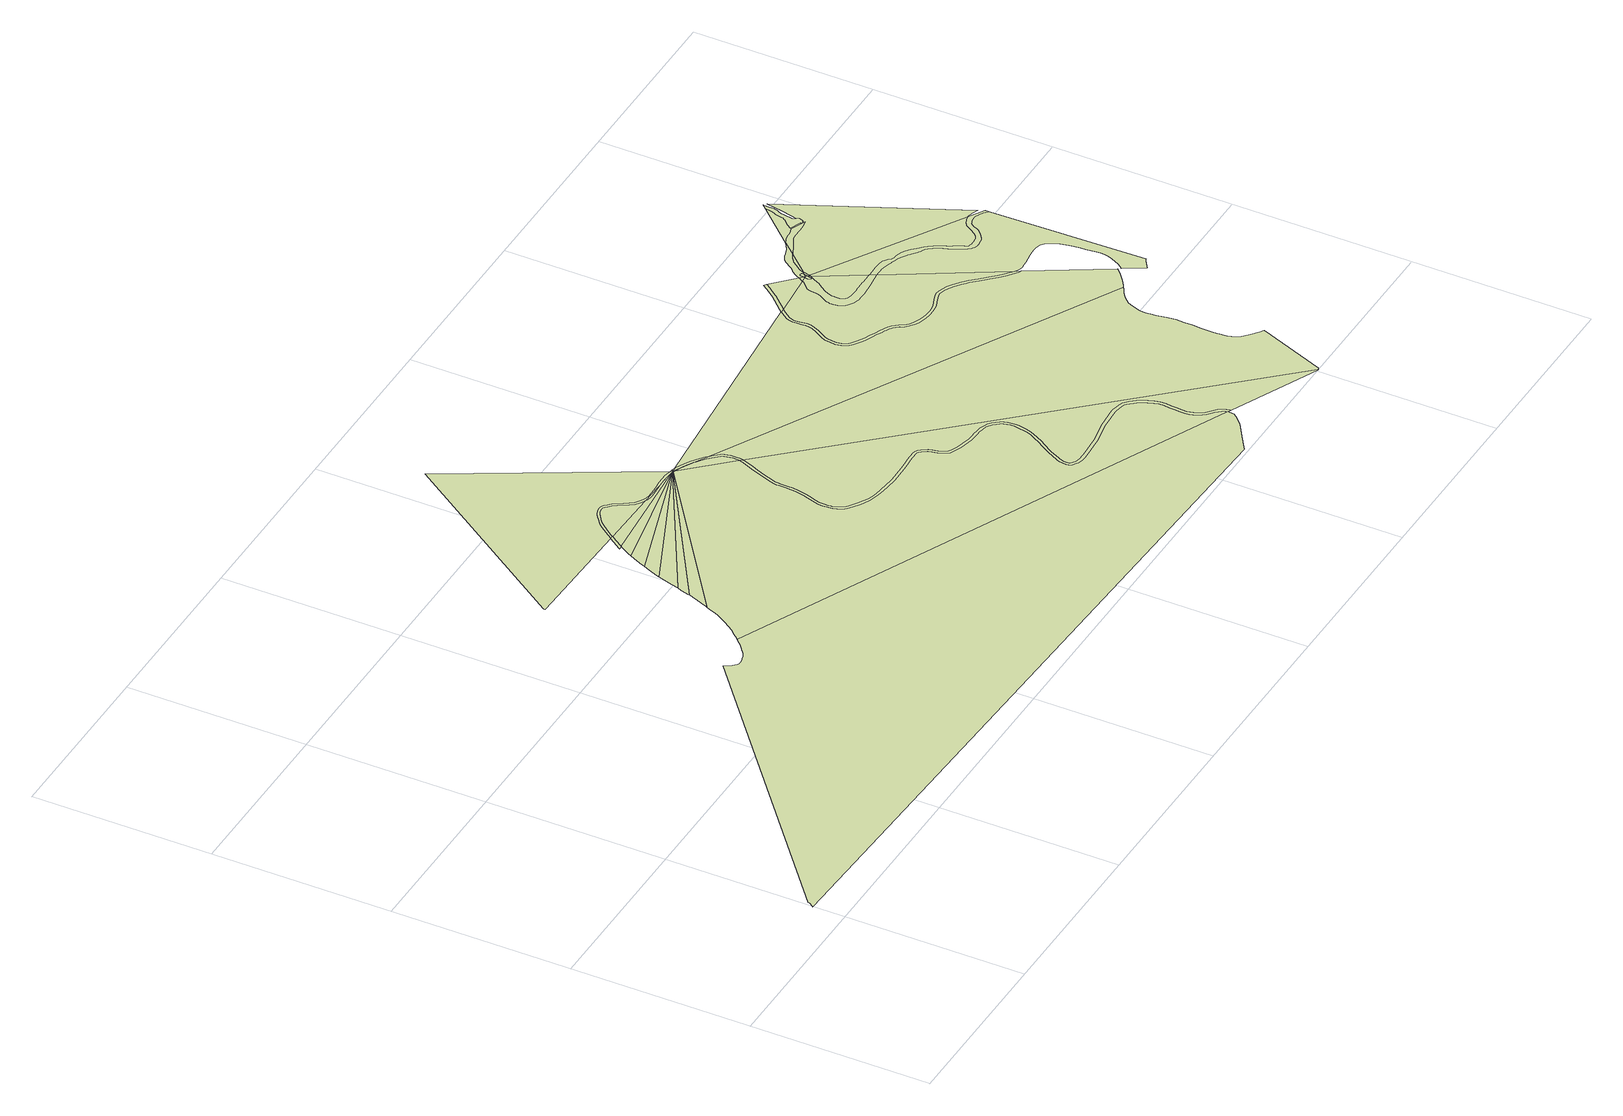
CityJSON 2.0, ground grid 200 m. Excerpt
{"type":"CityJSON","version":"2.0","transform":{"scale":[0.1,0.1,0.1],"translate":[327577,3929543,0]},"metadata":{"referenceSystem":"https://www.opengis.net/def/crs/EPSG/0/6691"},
"CityObjects":{
"landuse1":{"type":"LandUse","attributes":{"class":"203","LandUseDetailAttribute.orgLandUse":"10400","LandUseDetailAttribute.prefecture":"14","LandUseDetailAttribute.city":"14150","LandUseDetailAttribute.note":"都道府県","LandUseDetailAttribute.surveyYear":2015},"geometry":[{"type":"MultiSurface","lod":"1","boundaries":[[[0,1,2,3,4,5,6,7,8,9,10,11,12,13,14,15,16,17,18,19,20,21,22,23,24,25,26,27,28,29,30]]]}]},
"landuse2":{"type":"LandUse","attributes":{"class":"215","LandUseDetailAttribute.orgLandUse":"30308","LandUseDetailAttribute.prefecture":"14","LandUseDetailAttribute.city":"14150","LandUseDetailAttribute.note":"都道府県","LandUseDetailAttribute.surveyYear":2015},"geometry":[{"type":"MultiSurface","lod":"1","boundaries":[[[31,32,33,34,35,36,37,38]]]}]},
"landuse3":{"type":"LandUse","attributes":{"class":"203","LandUseDetailAttribute.orgLandUse":"10400","LandUseDetailAttribute.prefecture":"14","LandUseDetailAttribute.city":"14150","LandUseDetailAttribute.note":"都道府県","LandUseDetailAttribute.surveyYear":2015},"geometry":[{"type":"MultiSurface","lod":"1","boundaries":[[[39,40,41,42,43,44,45]]]}]},
"landuse4":{"type":"LandUse","attributes":{"class":"203","LandUseDetailAttribute.orgLandUse":"10400","LandUseDetailAttribute.prefecture":"14","LandUseDetailAttribute.city":"14150","LandUseDetailAttribute.note":"都道府県","LandUseDetailAttribute.surveyYear":2015},"geometry":[{"type":"MultiSurface","lod":"1","boundaries":[[[46,47,48,49,40,39]]]}]},
"landuse5":{"type":"LandUse","attributes":{"class":"203","LandUseDetailAttribute.orgLandUse":"10400","LandUseDetailAttribute.prefecture":"14","LandUseDetailAttribute.city":"14150","LandUseDetailAttribute.note":"都道府県","LandUseDetailAttribute.surveyYear":2015},"geometry":[{"type":"MultiSurface","lod":"1","boundaries":[[[50,51,52,53,47,46]]]}]},
"landuse6":{"type":"LandUse","attributes":{"class":"203","LandUseDetailAttribute.orgLandUse":"10400","LandUseDetailAttribute.prefecture":"14","LandUseDetailAttribute.city":"14150","LandUseDetailAttribute.note":"都道府県","LandUseDetailAttribute.surveyYear":2015},"geometry":[{"type":"MultiSurface","lod":"1","boundaries":[[[54,55,56,31,57,58,59,60,61,62,63,64,65,66,67,68,69,70,71,72,73,74,75,76,77,78,79,80,81,82,83,84,85,86]]]}]},
"landuse7":{"type":"LandUse","attributes":{"class":"203","LandUseDetailAttribute.orgLandUse":"10400","LandUseDetailAttribute.prefecture":"14","LandUseDetailAttribute.city":"14150","LandUseDetailAttribute.note":"都道府県","LandUseDetailAttribute.surveyYear":2015},"geometry":[{"type":"MultiSurface","lod":"1","boundaries":[[[87,88,89,90,51,50]]]}]},
"landuse8":{"type":"LandUse","attributes":{"class":"203","LandUseDetailAttribute.orgLandUse":"10400","LandUseDetailAttribute.prefecture":"14","LandUseDetailAttribute.city":"14150","LandUseDetailAttribute.note":"都道府県","LandUseDetailAttribute.surveyYear":2015},"geometry":[{"type":"MultiSurface","lod":"1","boundaries":[[[91,92,93,94,88,87]]]}]},
"landuse9":{"type":"LandUse","attributes":{"class":"203","LandUseDetailAttribute.orgLandUse":"10400","LandUseDetailAttribute.prefecture":"14","LandUseDetailAttribute.city":"14150","LandUseDetailAttribute.note":"都道府県","LandUseDetailAttribute.surveyYear":2015},"geometry":[{"type":"MultiSurface","lod":"1","boundaries":[[[95,96,97,98,99,100,101,102,103,104,105,106,107,108,109,110,111,112,113,38,114]]]}]},
"landuse10":{"type":"LandUse","attributes":{"class":"203","LandUseDetailAttribute.orgLandUse":"10400","LandUseDetailAttribute.prefecture":"14","LandUseDetailAttribute.city":"14150","LandUseDetailAttribute.note":"都道府県","LandUseDetailAttribute.surveyYear":2015},"geometry":[{"type":"MultiSurface","lod":"1","boundaries":[[[115,116,36,117,118,92,91]]]}]},
"landuse11":{"type":"LandUse","attributes":{"class":"203","LandUseDetailAttribute.orgLandUse":"10400","LandUseDetailAttribute.prefecture":"14","LandUseDetailAttribute.city":"14150","LandUseDetailAttribute.note":"都道府県","LandUseDetailAttribute.surveyYear":2015},"geometry":[{"type":"MultiSurface","lod":"1","boundaries":[[[38,37,36,116,119,120,121,122,123,124,125,126,127,114]]]}]},
"landuse12":{"type":"LandUse","attributes":{"class":"215","LandUseDetailAttribute.orgLandUse":"30308","LandUseDetailAttribute.prefecture":"14","LandUseDetailAttribute.city":"14150","LandUseDetailAttribute.note":"都道府県","LandUseDetailAttribute.surveyYear":2015},"geometry":[{"type":"MultiSurface","lod":"1","boundaries":[[[85,84,83,82,81,80,79,78,77,76,75,74,73,72,71,70,69,68,67,66,65,64,63,62,61,60,59,58,57,31,38,113,112,111,110,109,108,107,106,105,104,103,102,101,100,99,98,97,96,95,114,120,128,86]]]}]},
"landuse13":{"type":"LandUse","attributes":{"class":"215","LandUseDetailAttribute.orgLandUse":"30308","LandUseDetailAttribute.prefecture":"14","LandUseDetailAttribute.city":"14150","LandUseDetailAttribute.note":"都道府県","LandUseDetailAttribute.surveyYear":2015},"geometry":[{"type":"MultiSurface","lod":"1","boundaries":[[[114,127,126,125,124,123,122,121,120]]]}]},
"landuse14":{"type":"LandUse","attributes":{"class":"215","LandUseDetailAttribute.orgLandUse":"30308","LandUseDetailAttribute.prefecture":"14","LandUseDetailAttribute.city":"14150","LandUseDetailAttribute.note":"都道府県","LandUseDetailAttribute.surveyYear":2015},"geometry":[{"type":"MultiSurface","lod":"1","boundaries":[[[120,119,116,128]]]}]},
"landuse15":{"type":"LandUse","attributes":{"class":"215","LandUseDetailAttribute.orgLandUse":"30308","LandUseDetailAttribute.prefecture":"14","LandUseDetailAttribute.city":"14150","LandUseDetailAttribute.note":"都道府県","LandUseDetailAttribute.surveyYear":2015},"geometry":[{"type":"MultiSurface","lod":"1","boundaries":[[[128,116,115,91]]]}]},
"landuse16":{"type":"LandUse","attributes":{"class":"215","LandUseDetailAttribute.orgLandUse":"30308","LandUseDetailAttribute.prefecture":"14","LandUseDetailAttribute.city":"14150","LandUseDetailAttribute.note":"都道府県","LandUseDetailAttribute.surveyYear":2015},"geometry":[{"type":"MultiSurface","lod":"1","boundaries":[[[128,91,87]]]}]},
"landuse17":{"type":"LandUse","attributes":{"class":"203","LandUseDetailAttribute.orgLandUse":"10400","LandUseDetailAttribute.prefecture":"14","LandUseDetailAttribute.city":"14150","LandUseDetailAttribute.note":"都道府県","LandUseDetailAttribute.surveyYear":2015},"geometry":[{"type":"MultiSurface","lod":"1","boundaries":[[[129,45,44,130,131,132,133,134,135,136,137,138,0,30,139,140,141,142,143,144,145,146,147,148,149,150,151,152,153,154,155,156,157,158,159,160,161,162,163,164,165,166,167,168,169,170,171,172,173,174,175,176,177,178,179,180,181,182,183,184,185,186,187,188,189,190,191,192,193,194,195,196,197,198,199,200,201,202,203,204,205,206,207,208,209,210,211,212,213,214,215,216,217,218,219,220,221,222,223,224,225,226,227,228,229,230,231,232,233,234,235,236,237,238,239,240,241,242,243,244,245,246,247,248,249,250,251,252,253,254,255,256,257,258,259,260,261]]]}]},
"landuse18":{"type":"LandUse","attributes":{"class":"215","LandUseDetailAttribute.orgLandUse":"30308","LandUseDetailAttribute.prefecture":"14","LandUseDetailAttribute.city":"14150","LandUseDetailAttribute.note":"都道府県","LandUseDetailAttribute.surveyYear":2015},"geometry":[{"type":"MultiSurface","lod":"1","boundaries":[[[128,87,50]]]}]},
"landuse19":{"type":"LandUse","attributes":{"class":"215","LandUseDetailAttribute.orgLandUse":"30308","LandUseDetailAttribute.prefecture":"14","LandUseDetailAttribute.city":"14150","LandUseDetailAttribute.note":"都道府県","LandUseDetailAttribute.surveyYear":2015},"geometry":[{"type":"MultiSurface","lod":"1","boundaries":[[[128,50,46]]]}]},
"landuse20":{"type":"LandUse","attributes":{"class":"215","LandUseDetailAttribute.orgLandUse":"30308","LandUseDetailAttribute.prefecture":"14","LandUseDetailAttribute.city":"14150","LandUseDetailAttribute.note":"都道府県","LandUseDetailAttribute.surveyYear":2015},"geometry":[{"type":"MultiSurface","lod":"1","boundaries":[[[128,46,39]]]}]},
"landuse21":{"type":"LandUse","attributes":{"class":"215","LandUseDetailAttribute.orgLandUse":"30308","LandUseDetailAttribute.prefecture":"14","LandUseDetailAttribute.city":"14150","LandUseDetailAttribute.note":"都道府県","LandUseDetailAttribute.surveyYear":2015},"geometry":[{"type":"MultiSurface","lod":"1","boundaries":[[[128,39,45]]]}]},
"landuse22":{"type":"LandUse","attributes":{"class":"215","LandUseDetailAttribute.orgLandUse":"30308","LandUseDetailAttribute.prefecture":"14","LandUseDetailAttribute.city":"14150","LandUseDetailAttribute.note":"都道府県","LandUseDetailAttribute.surveyYear":2015},"geometry":[{"type":"MultiSurface","lod":"1","boundaries":[[[128,45,129,261]]]}]},
"landuse23":{"type":"LandUse","attributes":{"class":"215","LandUseDetailAttribute.orgLandUse":"30308","LandUseDetailAttribute.prefecture":"14","LandUseDetailAttribute.city":"14150","LandUseDetailAttribute.note":"都道府県","LandUseDetailAttribute.surveyYear":2015},"geometry":[{"type":"MultiSurface","lod":"1","boundaries":[[[86,128,262]]]}]},
"landuse24":{"type":"LandUse","attributes":{"class":"215","LandUseDetailAttribute.orgLandUse":"30308","LandUseDetailAttribute.prefecture":"14","LandUseDetailAttribute.city":"14150","LandUseDetailAttribute.note":"都道府県","LandUseDetailAttribute.surveyYear":2015},"geometry":[{"type":"MultiSurface","lod":"1","boundaries":[[[263,262,128,264]]]}]},
"landuse25":{"type":"LandUse","attributes":{"class":"215","LandUseDetailAttribute.orgLandUse":"30308","LandUseDetailAttribute.prefecture":"14","LandUseDetailAttribute.city":"14150","LandUseDetailAttribute.note":"都道府県","LandUseDetailAttribute.surveyYear":2015},"geometry":[{"type":"MultiSurface","lod":"1","boundaries":[[[128,261,265,266]]]}]},
"landuse26":{"type":"LandUse","attributes":{"class":"203","LandUseDetailAttribute.orgLandUse":"10400","LandUseDetailAttribute.prefecture":"14","LandUseDetailAttribute.city":"14150","LandUseDetailAttribute.note":"都道府県","LandUseDetailAttribute.surveyYear":2015},"geometry":[{"type":"MultiSurface","lod":"1","boundaries":[[[267,268,269,266,270]]]}]},
"landuse27":{"type":"LandUse","attributes":{"class":"215","LandUseDetailAttribute.orgLandUse":"30308","LandUseDetailAttribute.prefecture":"14","LandUseDetailAttribute.city":"14150","LandUseDetailAttribute.note":"都道府県","LandUseDetailAttribute.surveyYear":2015},"geometry":[{"type":"MultiSurface","lod":"1","boundaries":[[[271,272,273,274,275,276,277,264,128,266,269,268,267,270,278]]]}]},
"landuse28":{"type":"LandUse","attributes":{"class":"203","LandUseDetailAttribute.orgLandUse":"10400","LandUseDetailAttribute.prefecture":"14","LandUseDetailAttribute.city":"14150","LandUseDetailAttribute.note":"都道府県","LandUseDetailAttribute.surveyYear":2015},"geometry":[{"type":"MultiSurface","lod":"1","boundaries":[[[265,261,260,279,280,281,282,283,284,285,286,287,288,289,270,266]]]}]},
"landuse29":{"type":"LandUse","attributes":{"class":"215","LandUseDetailAttribute.orgLandUse":"30308","LandUseDetailAttribute.prefecture":"14","LandUseDetailAttribute.city":"14150","LandUseDetailAttribute.note":"都道府県","LandUseDetailAttribute.surveyYear":2015},"geometry":[{"type":"MultiSurface","lod":"1","boundaries":[[[270,289,288,287,286,285,284,283,282,281,280,279,260,290,291,292,293,294,295,296,297,298,278]]]}]},
"landuse30":{"type":"LandUse","attributes":{"class":"215","LandUseDetailAttribute.orgLandUse":"30308","LandUseDetailAttribute.prefecture":"14","LandUseDetailAttribute.city":"14150","LandUseDetailAttribute.note":"都道府県","LandUseDetailAttribute.surveyYear":2015},"geometry":[{"type":"MultiSurface","lod":"1","boundaries":[[[260,259,258,257,256,255,254,253,252,251,250,249,248,247,246,245,244,243,242,241,240,239,238,237,236,235,234,233,232,231,230,229,228,227,226,225,224,223,222,221,220,219,218,217,216,215,214,213,212,211,210,209,208,207,206,205,204,203,202,201,200,199,198,197,196,195,194,193,192,191,190,189,188,187,186,185,184,183,182,181,180,179,178,177,176,175,174,173,172,171,170,169,168,167,166,165,164,163,162,161,160,159,158,157,156,155,154,153,152,151,150,149,148,147,146,145,144,143,142,141,140,139,30,299,300,301,302,303,304,305,306,307,308,309,310,311,312,313,314,315,316,317,318,319,320,321,322,323,324,325,326,327,328,329,330,331,332,333,334,335,336,337,338,339,340,341,342,343,344,345,346,347,348,349,350,351,352,353,354,355,356,357,358,359,360,361,362,363,364,365,366,367,368,369,370,371,372,373,374,375,376,377,378,379,380,381,382,383,384,385,386,387,388,389,390,391,392,393,394,395,396,397,398,399,400,401,402,403,404,405,406,407,408,409,410,411,412,413,414,415,416,417,418,419,420,421,422,423,290]]]}]},
"landuse31":{"type":"LandUse","attributes":{"class":"203","LandUseDetailAttribute.orgLandUse":"10400","LandUseDetailAttribute.prefecture":"14","LandUseDetailAttribute.city":"14150","LandUseDetailAttribute.note":"都道府県","LandUseDetailAttribute.surveyYear":2015},"geometry":[{"type":"MultiSurface","lod":"1","boundaries":[[[290,423,422,421,420,419,418,417,416,415,414,413,412,411,410,409,408,407,406,405,404,403,402,401,400,399,398,397,396,395,394,393,392,391,390,389,388,387,386,385,384,383,382,381,380,379,378,377,376,375,374,373,372,371,370,369,368,367,366,365,364,363,362,361,360,359,358,357,356,355,354,353,352,351,350,349,348,347,346,345,344,343,342,341,340,339,338,337,336,335,334,333,332,331,330,329,328,327,326,325,324,323,322,321,320,319,318,317,316,315,314,313,312,311,310,309,308,307,306,305,304,303,302,301,300,299,424,425]]]}]},
"landuse32":{"type":"LandUse","attributes":{"class":"203","LandUseDetailAttribute.orgLandUse":"10400","LandUseDetailAttribute.prefecture":"14","LandUseDetailAttribute.city":"14150","LandUseDetailAttribute.note":"都道府県","LandUseDetailAttribute.surveyYear":2015},"geometry":[{"type":"MultiSurface","lod":"1","boundaries":[[[278,298,297,296,295,294,293,292,291,290,425,426,427,428,429,430,431,432,433,434,435,436,437,438,439,440,441,442,443,444,445,446,447,448,449,450,451,452,453,454,455,456,457]]]}]},
"landuse33":{"type":"LandUse","attributes":{"class":"203","LandUseDetailAttribute.orgLandUse":"10400","LandUseDetailAttribute.prefecture":"14","LandUseDetailAttribute.city":"14150","LandUseDetailAttribute.note":"都道府県","LandUseDetailAttribute.surveyYear":2015},"geometry":[{"type":"MultiSurface","lod":"1","boundaries":[[[458,459,460,461,462,463,464,465,466,467,468,469,470,471,472,473,474,475,476,477,478,479,480,481,482,483,484,485,486,487,488,489,490,491,492,493,494,495,496,497,498,499,500,501,502,503,504,505,506,507,508,509,510,511,512,513,514,515,516,517,518,519,520,521,522,523,264,277,276,275,274,273,272,271,278,457,524,525,526,527,528]]]}]},
"landuse34":{"type":"LandUse","attributes":{"class":"215","LandUseDetailAttribute.orgLandUse":"30308","LandUseDetailAttribute.prefecture":"14","LandUseDetailAttribute.city":"14150","LandUseDetailAttribute.note":"都道府県","LandUseDetailAttribute.surveyYear":2015},"geometry":[{"type":"MultiSurface","lod":"1","boundaries":[[[529,530,531,532,533,534,535,523,536,537,538,539,540,541,542]]]}]},
"landuse35":{"type":"LandUse","attributes":{"class":"203","LandUseDetailAttribute.orgLandUse":"10400","LandUseDetailAttribute.prefecture":"14","LandUseDetailAttribute.city":"14150","LandUseDetailAttribute.note":"都道府県","LandUseDetailAttribute.surveyYear":2015},"geometry":[{"type":"MultiSurface","lod":"1","boundaries":[[[542,541,540,539,538,537,536,543,544,545]]]}]},
"landuse36":{"type":"LandUse","attributes":{"class":"215","LandUseDetailAttribute.orgLandUse":"30308","LandUseDetailAttribute.prefecture":"14","LandUseDetailAttribute.city":"14150","LandUseDetailAttribute.note":"都道府県","LandUseDetailAttribute.surveyYear":2015},"geometry":[{"type":"MultiSurface","lod":"1","boundaries":[[[546,547,548,549,550,551,552,553,554,555,556,557,558,559,560,561,562,563,564,565,566,567,568,569,570,571,572,573,574,575,576,577,578,579,580,581,582,583,584,585,586,587,588,589,590,591,592,593,594,595,596,597,598,599,600,601,602,603,604,605,606,536,523,522,521,520,519,518,517,516,515,514,513,512,511,510,509,508,507,506,505,504,503,502,501,500,499,498,497,496,495,494,493,492,491,490,489,488,487,486,485,484,483,482,481,480,479,478,477,476,475,474,473,472,471,470,469,468,467,466,465,464,463,462,461,460,459,458,528,607]]]}]},
"landuse37":{"type":"LandUse","attributes":{"class":"203","LandUseDetailAttribute.orgLandUse":"10400","LandUseDetailAttribute.prefecture":"14","LandUseDetailAttribute.city":"14150","LandUseDetailAttribute.note":"都道府県","LandUseDetailAttribute.surveyYear":2015},"geometry":[{"type":"MultiSurface","lod":"1","boundaries":[[[608,609,610,611,612,613,614,615,616,617,618,619,620,621,622,623,624,625,626,627,628,629,630,631,632,633,634,635,636,637,638,639,640,641,642,643,644,645,646,647,648,649,650,651,652,653,654,543,536,606,605,604,603,602,601,600,599,598,597,596,595,594,593,592,591,590,589,588,587,586,585,584,583,582,581,580,579,578,577,576,575,574,573,572,571,570,569,568,567,566,565,564,563,562,561,560,559,558,557,556,555,554,553,552,551,550,549,548,547,546,607,655]]]}]},
"landuse38":{"type":"LandUse","attributes":{"class":"204","LandUseDetailAttribute.orgLandUse":"10500","LandUseDetailAttribute.prefecture":"14","LandUseDetailAttribute.city":"14150","LandUseDetailAttribute.note":"都道府県","LandUseDetailAttribute.surveyYear":2015},"geometry":[{"type":"MultiSurface","lod":"1","boundaries":[[[656,657,658,659,660,661,543,654,653,652,651,650,649,648,647,646,645,644,643,642,641,640,639,638,637,636,635,634,633,632,631,630,629,628,627,626,625,624,623,622,621,620,619,618,617,616,615,614,613,612,611,610,609,608,655,662,663,664,665,666,667,668,669,670,671,672,673,674,675,676,677,678,679,680,681,682,683,684,685,686,687,688,689,690,691,692,693,694,695,696,697]]]}]},
"landuse39":{"type":"LandUse","attributes":{"class":"204","LandUseDetailAttribute.orgLandUse":"10500","LandUseDetailAttribute.prefecture":"14","LandUseDetailAttribute.city":"14150","LandUseDetailAttribute.note":"都道府県","LandUseDetailAttribute.surveyYear":2015},"geometry":[{"type":"MultiSurface","lod":"1","boundaries":[[[545,544,543,661,698]]]}]},
"landuse40":{"type":"LandUse","attributes":{"class":"203","LandUseDetailAttribute.orgLandUse":"10400","LandUseDetailAttribute.prefecture":"14","LandUseDetailAttribute.city":"14150","LandUseDetailAttribute.note":"都道府県","LandUseDetailAttribute.surveyYear":2015},"geometry":[{"type":"MultiSurface","lod":"1","boundaries":[[[699,661,660,659,658,657,656,697]]]}]},
"landuse41":{"type":"LandUse","attributes":{"class":"203","LandUseDetailAttribute.orgLandUse":"10400","LandUseDetailAttribute.prefecture":"14","LandUseDetailAttribute.city":"14150","LandUseDetailAttribute.note":"都道府県","LandUseDetailAttribute.surveyYear":2015},"geometry":[{"type":"MultiSurface","lod":"1","boundaries":[[[696,695,694,693,692,691,690,689,688,687,686,685,684,683,682,681,680,679,678,677,676,675,674,673,672,671,670,669,668,667,666,665,664,663,662]]]}]},
"landuse42":{"type":"LandUse","attributes":{"class":"203","LandUseDetailAttribute.orgLandUse":"10400","LandUseDetailAttribute.prefecture":"14","LandUseDetailAttribute.city":"14150","LandUseDetailAttribute.note":"都道府県","LandUseDetailAttribute.surveyYear":2015},"geometry":[{"type":"MultiSurface","lod":"1","boundaries":[[[698,661,699]]]}]},
"landuse43":{"type":"LandUse","attributes":{"class":"203","LandUseDetailAttribute.orgLandUse":"10400","LandUseDetailAttribute.prefecture":"14","LandUseDetailAttribute.city":"14150","LandUseDetailAttribute.note":"都道府県","LandUseDetailAttribute.surveyYear":2015},"geometry":[{"type":"MultiSurface","lod":"1","boundaries":[[[699,697,700]]]}]},
"landuse44":{"type":"LandUse","attributes":{"class":"204","LandUseDetailAttribute.orgLandUse":"10500","LandUseDetailAttribute.prefecture":"14","LandUseDetailAttribute.city":"14150","LandUseDetailAttribute.note":"都道府県","LandUseDetailAttribute.surveyYear":2015},"geometry":[{"type":"MultiSurface","lod":"1","boundaries":[[[700,697,696,701,702]]]}]},
"landuse45":{"type":"LandUse","attributes":{"class":"203","LandUseDetailAttribute.orgLandUse":"10400","LandUseDetailAttribute.prefecture":"14","LandUseDetailAttribute.city":"14150","LandUseDetailAttribute.note":"都道府県","LandUseDetailAttribute.surveyYear":2015},"geometry":[{"type":"MultiSurface","lod":"1","boundaries":[[[703,704,699,700]]]}]},
"landuse46":{"type":"LandUse","attributes":{"class":"203","LandUseDetailAttribute.orgLandUse":"10400","LandUseDetailAttribute.prefecture":"14","LandUseDetailAttribute.city":"14150","LandUseDetailAttribute.note":"都道府県","LandUseDetailAttribute.surveyYear":2015},"geometry":[{"type":"MultiSurface","lod":"1","boundaries":[[[705,706,707,708,698,699,704]]]}]},
"landuse47":{"type":"LandUse","attributes":{"class":"204","LandUseDetailAttribute.orgLandUse":"10500","LandUseDetailAttribute.prefecture":"14","LandUseDetailAttribute.city":"14150","LandUseDetailAttribute.note":"都道府県","LandUseDetailAttribute.surveyYear":2015},"geometry":[{"type":"MultiSurface","lod":"1","boundaries":[[[709,710,711,712,713,704,703,700,702]]]}]},
"landuse48":{"type":"LandUse","attributes":{"class":"203","LandUseDetailAttribute.orgLandUse":"10400","LandUseDetailAttribute.prefecture":"14","LandUseDetailAttribute.city":"14150","LandUseDetailAttribute.note":"都道府県","LandUseDetailAttribute.surveyYear":2015},"geometry":[{"type":"MultiSurface","lod":"1","boundaries":[[[714,715,716,717,718,719,720,721,722,723,724,713]]]}]},
"landuse49":{"type":"LandUse","attributes":{"class":"204","LandUseDetailAttribute.orgLandUse":"10500","LandUseDetailAttribute.prefecture":"14","LandUseDetailAttribute.city":"14150","LandUseDetailAttribute.note":"都道府県","LandUseDetailAttribute.surveyYear":2015},"geometry":[{"type":"MultiSurface","lod":"1","boundaries":[[[725,726,727,728,729,730,731,732,733,734,735,736,737,738,739,740,741,742,743,545,698,708,707,706,705,704,713,724,723,722,721,720,719,718,717,716,715,714]]]}]},
"landuse50":{"type":"LandUse","attributes":{"class":"203","LandUseDetailAttribute.orgLandUse":"10400","LandUseDetailAttribute.prefecture":"14","LandUseDetailAttribute.city":"14150","LandUseDetailAttribute.note":"都道府県","LandUseDetailAttribute.surveyYear":2015},"geometry":[{"type":"MultiSurface","lod":"1","boundaries":[[[744,745,746,747,748,749,750,751,752,753,754,755,756,757,758,759,760,761,762,763,764,765,766,767,768,769,770,771,772,773,774,775,776,777,778,779,780,781,782,783,784,785,786,787,788,789,790,791,792,793,794,795,796,797,798,799,800,801,802,803,804,805,806,807,808,809,810,811,812,813,814,815,816,817,818,819,820,821,822,823,824,825,826,827,828,829,830,831,832,833,834,835,836,655,607,837,838,839,840,841,842,843,844,845,846,847,848,849,850,851,852,853,854,855,856,857,858,859,860,861,862,863,864,865,866,867,868,869,870,871,872,873]]]}]},
"landuse51":{"type":"LandUse","attributes":{"class":"203","LandUseDetailAttribute.orgLandUse":"10400","LandUseDetailAttribute.prefecture":"14","LandUseDetailAttribute.city":"14150","LandUseDetailAttribute.note":"都道府県","LandUseDetailAttribute.surveyYear":2015},"geometry":[{"type":"MultiSurface","lod":"1","boundaries":[[[702,701,696,662,874,875,876,877,878,879,880,881,882,883,884,885,886,887,888,889,890,891,892,893,894,895,896,897,898,899,900,901,902,903,904,905,906,907,908,909,910,911,912,913,914,915,916,917,918,919,920,921,922,923,924,925,926,927,928,929,930,931,932,933,934,935,936,937,938,939,940,941,942,943,944,945,946,947]]]}]},
"landuse52":{"type":"LandUse","attributes":{"class":"204","LandUseDetailAttribute.orgLandUse":"10500","LandUseDetailAttribute.prefecture":"14","LandUseDetailAttribute.city":"14150","LandUseDetailAttribute.note":"都道府県","LandUseDetailAttribute.surveyYear":2015},"geometry":[{"type":"MultiSurface","lod":"1","boundaries":[[[948,949,950,951,952,953,954,955,956,725,714,957,958,959,960,961,962,963,964,965,966,967,968,969,970,971,972]]]}]},
"landuse53":{"type":"LandUse","attributes":{"class":"204","LandUseDetailAttribute.orgLandUse":"10500","LandUseDetailAttribute.prefecture":"14","LandUseDetailAttribute.city":"14150","LandUseDetailAttribute.note":"都道府県","LandUseDetailAttribute.surveyYear":2015},"geometry":[{"type":"MultiSurface","lod":"1","boundaries":[[[946,945,944,943,942,941,940,939,938,937,936,935,934,933,932,931,930,929,928,927,926,925,924,923,922,921,920,919,918,917,916,915,914,913,912,911,910,909,908,907,906,905,904,903,902,901,900,899,898,897,896,895,894,893,892,891,890,889,888,887,886,885,884,883,882,881,880,879,878,877,876,875,874,662,655,836,835,834,833,832,831,830,829,828,827,826,825,824,823,822,821,820,819,818,817,816,815,814,813,812,811,810,809,808,807,806,805,804,803,802,801,800,799,798,797,796,795,794,793,792,791,790,789,788,787,786,785,784,783,782,781,780,779,778,777,776,775,774,773,772,771,770,769,768,767,766,765,764,763,762,761,760,759,758,757,756,755,754,753,752,751,750,749,748,747,746,745,744,873,973,947]]]}]},
"landuse54":{"type":"LandUse","attributes":{"class":"203","LandUseDetailAttribute.orgLandUse":"10400","LandUseDetailAttribute.prefecture":"14","LandUseDetailAttribute.city":"14150","LandUseDetailAttribute.note":"都道府県","LandUseDetailAttribute.surveyYear":2015},"geometry":[{"type":"MultiSurface","lod":"1","boundaries":[[[974,975,976,977,978,979,980,981,982,983,984,985,986,987,988,989,990,725,956,955,954,953,952,951,950,949,948,972]]]}]},
"landuse55":{"type":"LandUse","attributes":{"class":"203","LandUseDetailAttribute.orgLandUse":"10400","LandUseDetailAttribute.prefecture":"14","LandUseDetailAttribute.city":"14150","LandUseDetailAttribute.note":"都道府県","LandUseDetailAttribute.surveyYear":2015},"geometry":[{"type":"MultiSurface","lod":"1","boundaries":[[[991,992,993,994,995,996,997,998,999,1000,1001,1002,971,970,969,968,967,966,965,964,963,962,961,960,959,958,957,714,713,712,711,710,709,702,947,1003,1004,1005,1006,1007,1008,1009,1010]]]}]},
"landuse56":{"type":"LandUse","attributes":{"class":"204","LandUseDetailAttribute.orgLandUse":"10500","LandUseDetailAttribute.prefecture":"14","LandUseDetailAttribute.city":"14150","LandUseDetailAttribute.note":"都道府県","LandUseDetailAttribute.surveyYear":2015},"geometry":[{"type":"MultiSurface","lod":"1","boundaries":[[[1011,1012,1013,1014,1015,1016,1017,1018,1019,1020,1021,1022,1023,1024,1025,1026,1027,1028,990,989,988,987,986,985,984,983,982,981,980,979,978,977,976,975,974,972,971,1002,1001,1000,999,998,997,996]]]}]}
},
"vertices":[
[3497,3036,0],[3471,3009,0],[3434,2972,0],[3396,2937,0],[3352,2903,0],[3339,2894,0],[3310,2874,0],[3280,2854,0],[3238,2843,0],[3205,2833,0],[3176,2830,0],[3153,2832,0],[3133,2841,0],[3098,2879,0],[3055,2939,0],[3047,2953,0],[47,430,0],[42,414,0],[40,405,0],[22,377,0],[11,366,0],[1,359,0],[8549,47,0],[8719,166,0],[8894,276,0],[8943,326,0],[8981,371,0],[9003,405,0],[9010,435,0],[9009,464,0],[9006,476,0],
[4360,4901,0],[4330,4858,0],[4323,4848,0],[4263,4757,0],[4254,4742,0],[4295,4746,0],[4358,4840,0],[4400,4900,0],
[5593,4854,0],[3910,3785,0],[3896,3743,0],[3855,3627,0],[3826,3555,0],[3822,3548,0],[5595,4853,0],
[5591,4854,0],[3958,3938,0],[3944,3893,0],[3915,3802,0],
[5586,4855,0],[4035,4186,0],[4014,4124,0],[3984,4024,0],
[4439,7009,0],[3044,4951,0],[3047,4937,0],[4396,4951,0],[4452,5026,0],[4495,5079,0],[4534,5120,0],[4574,5152,0],[4610,5181,0],[4645,5206,0],[4688,5223,0],[4733,5232,0],[4753,5231,0],[4779,5223,0],[4802,5207,0],[4829,5183,0],[4860,5151,0],[4892,5107,0],[4924,5057,0],[4957,5008,0],[4992,4965,0],[5030,4933,0],[5069,4910,0],[5107,4898,0],[5149,4892,0],[5200,4889,0],[5258,4891,0],[5321,4897,0],[5386,4903,0],[5450,4904,0],[5512,4901,0],[5572,4892,0],[5602,4886,0],
[5580,4856,0],[4113,4393,0],[4085,4324,0],[4046,4220,0],
[5571,4858,0],[4204,4587,0],[4177,4536,0],[4129,4431,0],
[5011,4906,0],[4968,4942,0],[4930,4988,0],[4896,5040,0],[4865,5089,0],[4834,5129,0],[4806,5160,0],[4782,5181,0],[4764,5193,0],[4747,5198,0],[4735,5199,0],[4697,5191,0],[4661,5176,0],[4630,5155,0],[4594,5126,0],[4557,5096,0],[4519,5057,0],[4478,5005,0],[4423,4932,0],[5052,4882,0],
[5565,4859,0],[5555,4861,0],[4291,4740,0],[4230,4638,0],
[5508,4868,0],[5449,4871,0],[5387,4870,0],[5323,4864,0],[5260,4858,0],[5199,4856,0],[5145,4858,0],[5099,4866,0],[5056,4880,0],
[5612,4866,0],
[5620,4848,0],[3801,3500,0],[3779,3445,0],[3752,3388,0],[3721,3334,0],[3686,3277,0],[3645,3214,0],[3600,3154,0],[3554,3098,0],[3510,3049,0],[9002,495,0],[8988,525,0],[8967,553,0],[8941,579,0],[8909,605,0],[8876,633,0],[8847,667,0],[8823,712,0],[8806,757,0],[8794,796,0],[8789,836,0],[8789,886,0],[8795,947,0],[8801,1014,0],[8806,1078,0],[8804,1132,0],[8794,1184,0],[8771,1242,0],[8745,1295,0],[8724,1330,0],[8704,1356,0],[8678,1385,0],[8650,1411,0],[8636,1421,0],[8604,1434,0],[8564,1443,0],[8514,1450,0],[8488,1453,0],[8255,1434,0],[7998,1389,0],[7740,1372,0],[7697,1370,0],[7658,1371,0],[7628,1376,0],[7582,1393,0],[7574,1401,0],[7524,1433,0],[7521,1440,0],[7514,1491,0],[7515,1532,0],[7525,1573,0],[7541,1613,0],[7603,1731,0],[7663,1830,0],[7707,1896,0],[7743,1962,0],[7772,2018,0],[7792,2068,0],[7806,2115,0],[7814,2160,0],[7821,2197,0],[7824,2231,0],[7822,2268,0],[7816,2306,0],[7805,2337,0],[7791,2366,0],[7770,2396,0],[7744,2424,0],[7717,2447,0],[7682,2464,0],[7636,2476,0],[7584,2483,0],[7532,2486,0],[7481,2487,0],[7433,2492,0],[7384,2502,0],[7333,2514,0],[7279,2527,0],[7232,2543,0],[7193,2559,0],[7162,2574,0],[7138,2592,0],[7120,2614,0],[7107,2648,0],[7091,2698,0],[7075,2750,0],[7063,2789,0],[7047,2814,0],[7029,2839,0],[7008,2860,0],[6996,2871,0],[6986,2874,0],[6896,2874,0],[6746,2865,0],[6603,2858,0],[6492,2858,0],[6392,2866,0],[6300,2877,0],[6223,2889,0],[6160,2903,0],[6100,2924,0],[6040,2952,0],[5987,2983,0],[5941,3014,0],[5901,3046,0],[5865,3079,0],[5837,3115,0],[5819,3151,0],[5818,3155,0],[5812,3171,0],[5806,3213,0],[5803,3255,0],[5802,3301,0],[5805,3358,0],[5822,3423,0],[5843,3488,0],[5861,3547,0],[5874,3598,0],[5883,3645,0],[5888,3694,0],[5890,3751,0],[5890,3802,0],[5890,3835,0],[5892,3862,0],[5900,3899,0],[5917,3962,0],[5949,4053,0],[5984,4149,0],[6017,4226,0],[6044,4289,0],[6056,4319,0],[6068,4366,0],[5633,4844,0],
[5627,4880,0],
[5628,4880,0],[5658,4870,0],
[5670,4832,0],[5693,4823,0],
[5813,4761,0],[5765,4788,0],[5718,4813,0],[5832,4747,0],
[5966,4686,0],[5923,4724,0],[5877,4758,0],[5830,4788,0],[5782,4817,0],[5732,4843,0],[5681,4863,0],[5991,4661,0],
[6071,4381,0],[6075,4445,0],[6073,4476,0],[6066,4506,0],[6056,4533,0],[6044,4556,0],[6006,4599,0],[5985,4621,0],[5944,4661,0],[5901,4699,0],[5858,4730,0],
[6095,4336,0],[6104,4376,0],[6108,4446,0],[6106,4481,0],[6098,4515,0],[6087,4546,0],[6071,4574,0],[6030,4622,0],[6009,4644,0],
[9048,457,0],[9047,470,0],[9038,507,0],[9021,544,0],[8997,578,0],[8966,608,0],[8933,633,0],[8904,660,0],[8878,689,0],[8857,727,0],[8842,769,0],[8831,803,0],[8827,839,0],[8827,884,0],[8833,944,0],[8839,1010,0],[8844,1077,0],[8842,1136,0],[8831,1195,0],[8807,1258,0],[8778,1313,0],[8755,1352,0],[8733,1380,0],[8706,1412,0],[8673,1440,0],[8654,1455,0],[8615,1471,0],[8570,1480,0],[8518,1488,0],[8488,1491,0],[8250,1472,0],[7994,1428,0],[7738,1410,0],[7697,1408,0],[7661,1409,0],[7636,1413,0],[7613,1419,0],[7605,1424,0],[7554,1456,0],[7550,1454,0],[7545,1493,0],[7546,1528,0],[7555,1564,0],[7570,1600,0],[7630,1716,0],[7701,1830,0],[7736,1879,0],[7773,1947,0],[7802,2005,0],[7823,2057,0],[7838,2106,0],[7847,2153,0],[7854,2192,0],[7857,2230,0],[7855,2271,0],[7848,2313,0],[7846,2321,0],[7837,2349,0],[7819,2383,0],[7796,2417,0],[7768,2448,0],[7735,2475,0],[7693,2495,0],[7642,2509,0],[7588,2516,0],[7534,2519,0],[7484,2520,0],[7439,2525,0],[7392,2535,0],[7340,2546,0],[7288,2559,0],[7243,2573,0],[7207,2589,0],[7180,2603,0],[7170,2610,0],[7161,2616,0],[7149,2630,0],[7138,2659,0],[7123,2708,0],[7107,2761,0],[7093,2802,0],[7075,2832,0],[7055,2861,0],[7030,2885,0],[7011,2901,0],[6990,2906,0],[6895,2907,0],[6744,2898,0],[6602,2891,0],[6493,2891,0],[6395,2899,0],[6304,2910,0],[6229,2921,0],[6169,2935,0],[6113,2955,0],[6055,2982,0],[6004,3011,0],[5961,3041,0],[5922,3071,0],[5889,3102,0],[5865,3133,0],[5850,3164,0],[5844,3180,0],[5839,3216,0],[5838,3226,0],[5836,3256,0],[5835,3300,0],[5838,3352,0],[5854,3414,0],[5875,3479,0],[5892,3538,0],[5906,3590,0],[5916,3639,0],[5921,3691,0],[5923,3750,0],[5923,3801,0],[5923,3833,0],[5925,3857,0],[5932,3892,0],[5949,3952,0],[5979,4042,0],[6015,4137,0],[6048,4213,0],[6075,4276,0],[6088,4308,0],
[10029,1,0],[10035,4,0],
[10055,15,0],[10346,771,0],[10303,793,0],[10210,869,0],[10138,939,0],[10122,964,0],[10093,1054,0],[10087,1134,0],[10085,1145,0],[10085,1162,0],[10083,1232,0],[10086,1334,0],[10091,1437,0],[10095,1532,0],[10094,1623,0],[10084,1719,0],[10070,1802,0],[10064,1830,0],[10056,1887,0],[10053,1933,0],[10055,1972,0],[10063,2011,0],[10073,2051,0],[10087,2093,0],[10101,2132,0],[10119,2163,0],[10144,2193,0],[10176,2226,0],[10214,2257,0],[10252,2283,0],[10293,2308,0],[10314,2321,0],
[10068,3341,0],[10033,3362,0],[9990,3393,0],[9943,3432,0],[9890,3479,0],[9825,3546,0],[9752,3627,0],[9682,3700,0],[9660,3719,0],[9618,3756,0],[9560,3801,0],[9505,3836,0],[9455,3858,0],[9414,3870,0],[9380,3873,0],[9350,3870,0],[9319,3861,0],[9284,3847,0],[9244,3831,0],[9200,3814,0],[9151,3804,0],[9097,3800,0],[9038,3801,0],[8975,3808,0],[8913,3823,0],[8884,3834,0],[8833,3858,0],[8796,3883,0],[8768,3906,0],[8761,3914,0],[8749,3927,0],[8733,3949,0],[8720,3975,0],[8703,4002,0],[8679,4027,0],[8651,4047,0],[8615,4065,0],[8596,4074,0],[8569,4086,0],[8512,4112,0],[8448,4141,0],[8399,4163,0],[8351,4185,0],[8307,4213,0],[8266,4242,0],[8232,4271,0],[8205,4305,0],[8185,4351,0],[8180,4380,0],[8177,4410,0],[8181,4477,0],[8194,4535,0],[8212,4578,0],[8235,4619,0],[8267,4673,0],[8295,4730,0],[8308,4773,0],[8311,4812,0],[8306,4859,0],[8302,4908,0],[8300,4951,0],[8307,4989,0],[8323,5028,0],[8349,5066,0],[8381,5105,0],[8393,5119,0],[10344,2340,0],[10412,2386,0],[10492,2449,0],[10560,2511,0],[10081,3337,0],
[8698,5477,0],[8657,5422,0],[8608,5357,0],[8573,5311,0],[8534,5267,0],[8480,5211,0],[8425,5153,0],[8443,5123,0],[8450,5130,0],[8559,5245,0],[8598,5290,0],[8635,5336,0],[8684,5402,0],[8722,5454,0],
[8932,5168,0],[8952,5202,0],[8965,5223,0],
[10010,3420,0],[9965,3457,0],[9913,3503,0],[9849,3569,0],[9776,3650,0],[9705,3723,0],[9640,3782,0],[9579,3829,0],[9522,3866,0],[9467,3890,0],[9420,3903,0],[9379,3906,0],[9343,3903,0],[9308,3892,0],[9272,3878,0],[9232,3862,0],[9190,3846,0],[9146,3837,0],[9096,3833,0],[9040,3834,0],[8980,3841,0],[8923,3855,0],[8898,3865,0],[8850,3886,0],[8816,3910,0],[8791,3930,0],[8776,3947,0],[8762,3967,0],[8749,3992,0],[8729,4023,0],[8701,4052,0],[8668,4076,0],[8629,4095,0],[8583,4117,0],[8526,4141,0],[8461,4172,0],[8412,4193,0],[8368,4215,0],[8325,4241,0],[8286,4267,0],[8257,4294,0],[8234,4323,0],[8217,4361,0],[8213,4384,0],[8210,4410,0],[8214,4472,0],[8226,4525,0],[8242,4564,0],[8264,4602,0],[8297,4658,0],[8326,4718,0],[8329,4728,0],[8341,4767,0],[8344,4813,0],[8339,4862,0],[8335,4910,0],[8333,4949,0],[8339,4980,0],[8353,5012,0],[8376,5046,0],[8406,5083,0],[10050,3391,0],
[9358,4563,0],[9291,4556,0],[9290,4556,0],[9204,4547,0],[9037,4532,0],[8998,4532,0],[8961,4532,0],[8938,4534,0],[8915,4537,0],[8902,4540,0],[8890,4544,0],[8878,4549,0],[8862,4557,0],[8835,4572,0],[8803,4589,0],[8793,4596,0],[8783,4604,0],[8775,4612,0],[8768,4622,0],[8762,4632,0],[8755,4649,0],[8749,4666,0],[8744,4684,0],[8741,4705,0],[8739,4730,0],[8739,4747,0],[8741,4768,0],[8744,4783,0],[8748,4799,0],[8757,4821,0],[8769,4846,0],[8789,4879,0],[8807,4912,0],[8814,4928,0],[8819,4944,0],[8821,4955,0],[8823,4969,0],[8825,4998,0],[8828,5026,0],[8831,5041,0],[8837,5060,0],[8840,5068,0],[8847,5077,0],[8876,5104,0],[8910,5136,0],[8920,5148,0],[8929,5163,0],[9370,4564,0],
[9025,5141,0],[9024,5119,0],[9011,5109,0],[8992,5112,0],[8990,5147,0],[8996,5173,0],[9330,4633,0],[9315,4632,0],[9196,4631,0],[9190,4631,0],[9101,4632,0],[9072,4630,0],[9040,4628,0],[9009,4629,0],[8977,4630,0],[8957,4632,0],[8934,4637,0],[8915,4642,0],[8896,4649,0],[8887,4655,0],[8876,4663,0],[8868,4671,0],[8863,4679,0],[8860,4686,0],[8857,4695,0],[8855,4706,0],[8854,4719,0],[8853,4734,0],[8854,4752,0],[8856,4778,0],[8860,4804,0],[8864,4823,0],[8870,4843,0],[8875,4855,0],[8881,4870,0],[8889,4884,0],[8899,4901,0],[8935,4953,0],[8975,5011,0],[9012,5082,0],[9041,5131,0],[9027,5155,0],
[9000,5190,0],
[9015,5175,0],
[9029,5167,0],
[9048,5144,0],[9051,5153,0],
[9029,5168,0],[9042,5204,0],
[9044,5211,0],[9041,5231,0],[9023,5241,0],[9009,5232,0],
[9053,5159,0],[9058,5173,0],[9061,5195,0],[9065,5218,0],[9069,5234,0],
[9271,5455,0],[9261,5451,0],[9229,5430,0],[9198,5410,0],[9185,5400,0],[9173,5391,0],[9134,5340,0],[9093,5288,0],[9085,5276,0],[9079,5265,0],[9071,5242,0],
[9404,5600,0],[9374,5583,0],[9324,5551,0],[9306,5542,0],[9289,5535,0],[9246,5521,0],[9206,5510,0],[9194,5505,0],[9183,5499,0],[9164,5485,0],[9149,5473,0],[9132,5454,0],[9116,5435,0],[9094,5402,0],[9075,5372,0],[9054,5348,0],[9033,5327,0],[9002,5283,0],[8976,5243,0],
[10783,4067,0],[10767,4082,0],[10762,4086,0],[10743,4101,0],[10742,4101,0],[10742,4102,0],[10738,4104,0],[10735,4106,0],[10719,4117,0],[10703,4125,0],[10686,4133,0],[10669,4140,0],[10655,4144,0],[10639,4146,0],[10622,4147,0],[10606,4147,0],[10592,4145,0],[10577,4142,0],[10563,4138,0],[10552,4132,0],[10540,4126,0],[10531,4118,0],[10522,4109,0],[10515,4099,0],[10509,4090,0],[10500,4067,0],[10493,4048,0],[10490,4041,0],[10484,4030,0],[10477,4019,0],[10458,4000,0],[10440,3982,0],[10423,3967,0],[10406,3953,0],[10392,3943,0],[10379,3934,0],[10366,3928,0],[10357,3923,0],[10343,3918,0],[10329,3914,0],[10311,3911,0],[10294,3909,0],[10266,3908,0],[10261,3908,0],[10243,3908,0],[10233,3909,0],[10224,3911,0],[10212,3915,0],[10203,3920,0],[10193,3928,0],[10182,3936,0],[10169,3950,0],[10156,3964,0],[10135,3993,0],[10117,4019,0],[10105,4041,0],[10094,4061,0],[10061,4142,0],[10044,4192,0],[10034,4221,0],[10028,4234,0],[10021,4247,0],[10003,4274,0],[9984,4301,0],[9973,4314,0],[9963,4326,0],[9957,4332,0],[9951,4337,0],[9924,4350,0],[9899,4362,0],[9887,4369,0],[9878,4375,0],[9862,4390,0],[9847,4406,0],[9832,4418,0],[9817,4430,0],[9794,4445,0],[9770,4461,0],[9725,4486,0],[9690,4505,0],[9652,4518,0],[9625,4526,0],[9618,4530,0],[9611,4531,0],[9608,4532,0],[9583,4539,0],[9528,4556,0],[9498,4560,0],[9465,4564,0],[9442,4565,0],[9431,4566,0],[9419,4566,0],[9391,4565,0],[10051,3390,0],[10082,3372,0],[10110,3364,0],[10141,3359,0],[10180,3359,0],[10232,3363,0],[10290,3372,0],[10348,3381,0],[10401,3386,0],[10447,3387,0],[10488,3383,0],[10523,3374,0],[10542,3366,0],[10578,3340,0],[10610,3299,0],[10626,3269,0],[10650,3199,0],[10669,3113,0],[10683,3014,0],[10693,2917,0],[10703,2846,0],[10710,2802,0],[10712,2780,0],[10708,2734,0],[10696,2686,0],[10677,2638,0],[10656,2591,0],[10632,2545,0],[10587,2491,0],[10577,2482,0],[10706,2261,0],[10733,2282,0],[10771,2307,0],[10801,2327,0],[10814,2334,0],[10827,2339,0],[10788,4061,0],
[9395,4636,0],[9461,4638,0],[9484,4639,0],[9506,4637,0],[9524,4635,0],[9543,4632,0],[9568,4626,0],[9590,4620,0],[9603,4614,0],[9611,4610,0],[9627,4599,0],[9639,4590,0],[9657,4569,0],[9664,4559,0],[9672,4556,0],[9687,4550,0],[9721,4545,0],[9771,4535,0],[9778,4532,0],[9787,4529,0],[9837,4498,0],[9889,4463,0],[9929,4422,0],[9979,4370,0],[10007,4338,0],[10033,4308,0],[10037,4303,0],[10038,4302,0],[10041,4298,0],[10042,4297,0],[10047,4290,0],[10059,4272,0],[10072,4249,0],[10084,4225,0],[10104,4177,0],[10131,4125,0],[10151,4099,0],[10167,4070,0],[10174,4055,0],[10180,4039,0],[10185,4019,0],[10190,4001,0],[10193,3996,0],[10197,3991,0],[10203,3987,0],[10210,3984,0],[10220,3981,0],[10231,3979,0],[10247,3977,0],[10265,3977,0],[10289,3977,0],[10313,3979,0],[10330,3982,0],[10348,3988,0],[10361,3994,0],[10374,4002,0],[10376,4004,0],[10387,4014,0],[10399,4028,0],[10417,4051,0],[10434,4074,0],[10448,4099,0],[10465,4127,0],[10474,4142,0],[10484,4154,0],[10494,4164,0],[10508,4175,0],[10516,4181,0],[10528,4188,0],[10547,4196,0],[10567,4203,0],[10589,4209,0],[10615,4214,0],[10616,4214,0],
[9632,5662,0],[9591,5648,0],[9574,5642,0],[9542,5639,0],[9512,5638,0],[9483,5631,0],[9456,5624,0],[9438,5617,0],[9422,5610,0],[9306,5471,0],[9360,5494,0],[9421,5530,0],[9478,5560,0],[9498,5567,0],[9518,5573,0],[9534,5576,0],[9555,5578,0],[9639,5577,0],[9702,5577,0],[9723,5580,0],[9745,5583,0],[9754,5585,0],[9794,5593,0],[9783,5598,0],[9759,5608,0],
[10787,4111,0],
[9762,5624,0],[9638,5676,0],[9667,5716,0],[9674,5726,0],[9698,5750,0],[9721,5775,0],[9730,5788,0],[9738,5799,0],[9747,5819,0],[9754,5836,0],[9763,5873,0],[9771,5911,0],[9781,5936,0],[9789,5955,0],[9794,5991,0],[9802,6032,0],[9802,6036,0],
[9879,6056,0],[9877,6045,0],[9865,5970,0],[9847,5873,0],[9824,5766,0],[9808,5700,0],[9818,5689,0],[9821,5679,0],[9823,5669,0],[9823,5660,0],[9800,5608,0],[9787,5614,0],[10631,4213,0],[10650,4211,0],[10667,4207,0],[10682,4203,0],[10704,4195,0],[10731,4186,0],[10751,4178,0],[10757,4175,0],
[9806,5702,0],[9790,5716,0],[9787,5721,0],[9784,5724,0],[9782,5730,0],[9784,5737,0],[9800,5828,0],[9808,5870,0],[9819,5899,0],[9834,5926,0],[9838,5936,0],[9841,5949,0],[9844,5969,0],[9846,5990,0],[9846,6028,0],[9846,6060,0],[9845,6067,0],[9846,6084,0]
]}
